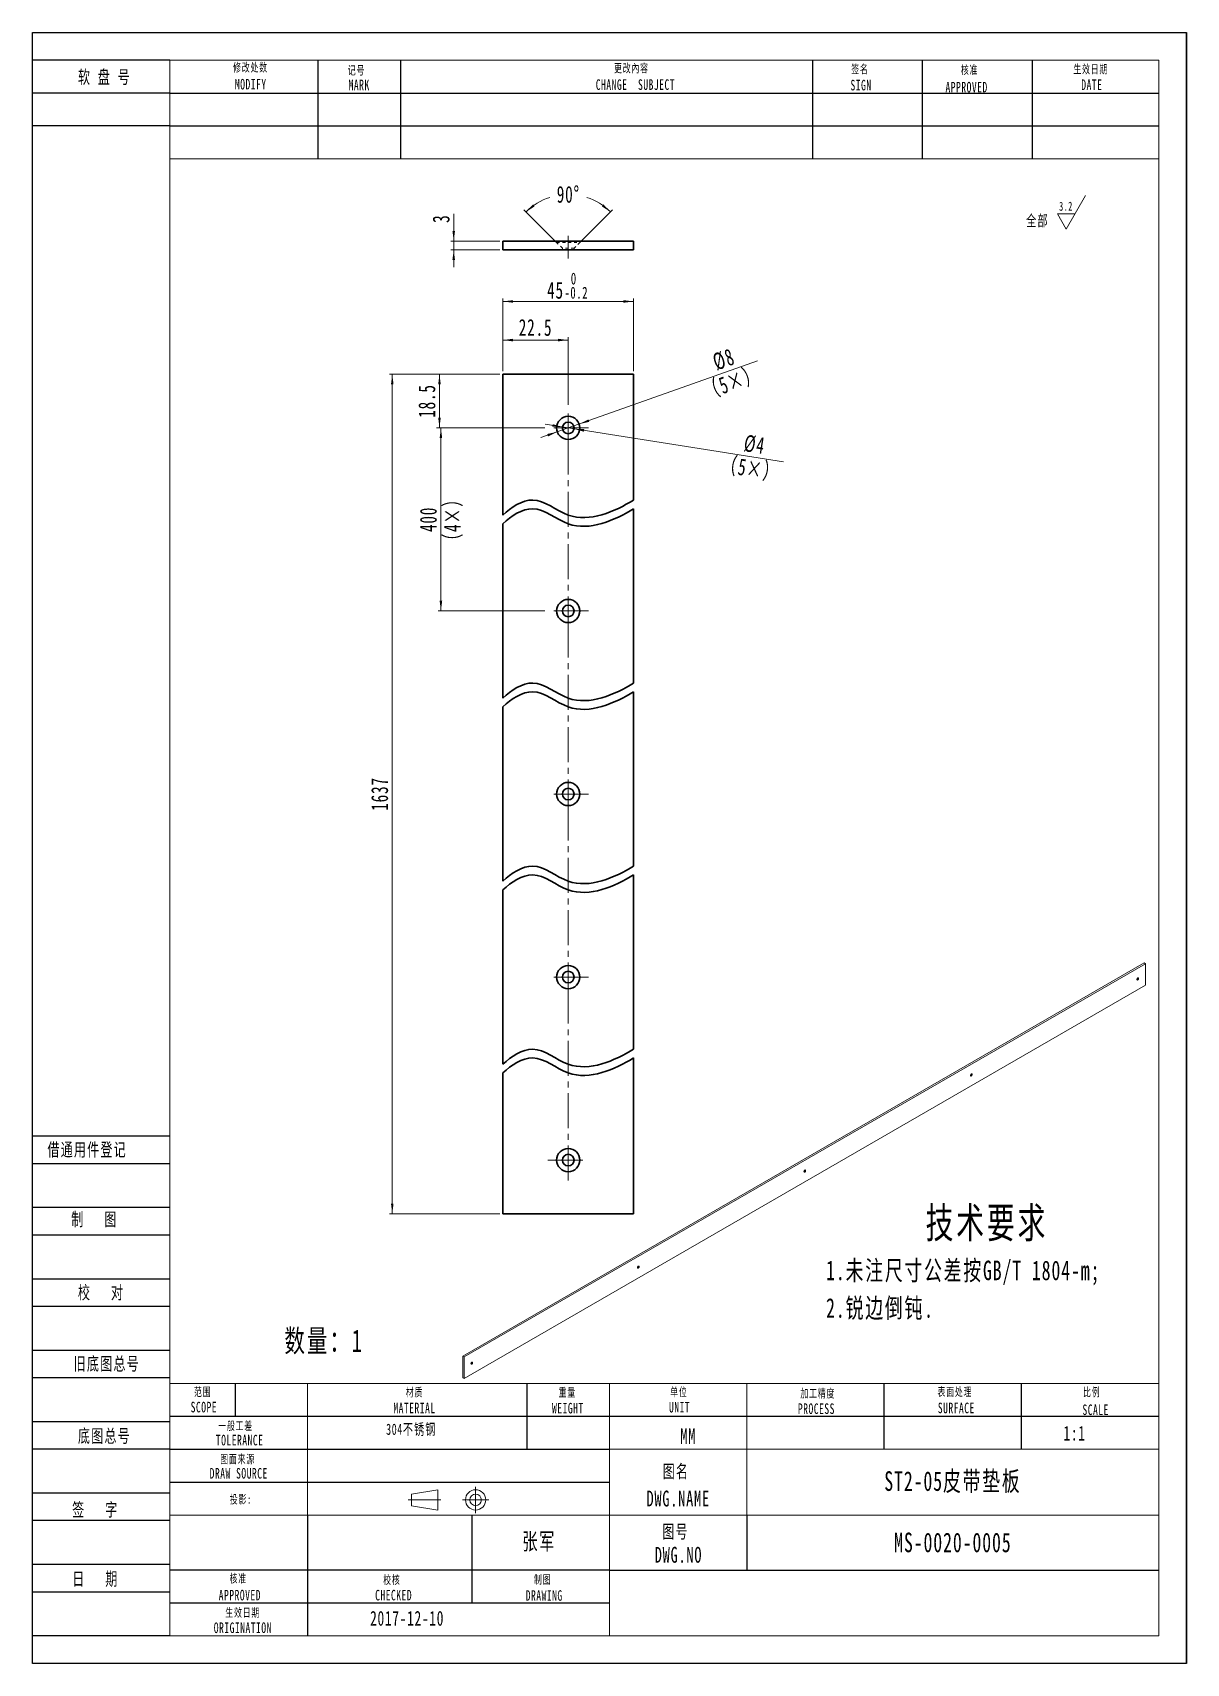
# Model space of a CAD drawing. Header units: millimetres. Extents: x 0 to 7581, y 0 to 561.
# Drawn here: x 1311 to 1708, y 0 to 561 of the extents above; entities that cross this region are included whole.
import ezdxf

# ---------------------------------------------------------------- set-up
doc = ezdxf.new("R2010")
doc.units = ezdxf.units.MM
for name, pattern in [('AD_LTYPE3 0 mm', [16, 11, -1, 1, -1, 1, -1]), ('点画线', [18, 12, -2, 2, -2]), ('虚线', [2, 1, -1])]:
    doc.linetypes.add(name, pattern=pattern)
doc.layers.get('0').update_dxf_attribs({"lineweight": 35})
for name, color, linetype, lineweight in [('ACAD0', 7, 'Continuous', 0), ('ACADA-定位3-标高', 171, 'Continuous', 0), ('ACADA-构件3-柱砼', 9, 'Continuous', 0), ('ACADA-构件8-屋面', 7, 'Continuous', 0), ('EB0', 7, 'Continuous', 35), ('中心线层', 1, '点画线', 18), ('尺寸线层', 3, 'Continuous', 18), ('虚线层', 6, '虚线', 18)]:
    doc.layers.add(name, color=color, linetype=linetype, lineweight=lineweight)
doc.styles.add('标准', font='', dxfattribs={"width": 0.667})
doc.styles.get('标准').set_extended_font_data('宋体')
doc.dimstyles.new('标准', dxfattribs={"dimtxt": 5.779688, "dimasz": 3.5, "dimexe": 1, "dimexo": 1, "dimgap": 1.209086, "dimtad": 1, "dimdsep": 46, "dimtxsty": '标准', "dimblk": '_CAXARROW', "dimcen": 0, "dimdle": 6, "dimazin": 2, "dimtfac": 0.707107, "dimtdec": 3, "dimtmove": 0, "dimatfit": 3, "dimfxl": 1, "dimfrac": 2, "dimtolj": 1, "dimlwd": 18, "dimarcsym": 0})

# ---------------------------------------------------------------- blocks, each defined once
blk = doc.blocks.new('*X5')
at = {"layer": '尺寸线层', "linetype": 'Continuous', "lineweight": 18}
for p, q in [((6.49, -1.41), (13.14, 10.09)), ((3.48, 3.82), (9.51, 3.82)), ((6.49, -1.41), (3.48, 3.82))]:
    blk.add_line(p, q, dxfattribs=at)
at = {"layer": '尺寸线层', "linetype": 'Continuous', "lineweight": 18, "line_spacing_factor": 1.15057, "style": '标准'}
for s, insert, char_height, width, attachment_point in [('\\T1.1;3.2', (8.68, 6.41), 3.116, 6.8178, 6), ('\\T1.1;全部', (-3.47, 1.27), 3.853, 17.1639, 5)]:
    blk.add_mtext(s, dxfattribs=dict(at, insert=insert, char_height=char_height, width=width, attachment_point=attachment_point))
blk = doc.blocks.new('*X9')
at = {"layer": 'EB0', "linetype": 'Continuous', "lineweight": 18}
for points in [[(1450.91, 443.72), (1450.47, 440.22), (1451.35, 440.22)], [(1450.91, 425.22), (1450.47, 428.72), (1451.35, 428.72)]]:
    blk.add_hatch(color=0, dxfattribs=at).paths.add_polyline_path(points, flags=0)
at = {"layer": 'EB0', "color": 0, "linetype": 'Continuous', "lineweight": 18}
for p, q in [((1471.7, 443.72), (1449.91, 443.72)), ((1450.91, 425.22), (1450.91, 443.72)), ((1487.2, 425.22), (1449.91, 425.22))]:
    blk.add_line(p, q, dxfattribs=at)
at = {"layer": 'EB0', "color": 0, "linetype": 'Continuous', "lineweight": 18, "insert": (1446.6, 434.47), "char_height": 5.78, "width": 17.1678, "attachment_point": 5, "rotation": 90, "line_spacing_factor": 1.15057, "style": '标准'}
blk.add_mtext('\\T1.1;18.5', dxfattribs=at)
blk = doc.blocks.new('_CAXARROW')
blk.add_hatch(color=0).paths.add_polyline_path([(0, 0), (-1, 0.125), (-1, -0.125)], flags=0)
blk = doc.blocks.new('*X10')
at = {"layer": 'EB0', "linetype": 'Continuous', "lineweight": 18}
for points in [[(1451.41, 425.22), (1450.97, 421.72), (1451.84, 421.72)], [(1451.41, 362.22), (1450.97, 365.72), (1451.84, 365.72)]]:
    blk.add_hatch(color=0, dxfattribs=at).paths.add_polyline_path(points, flags=0)
at = {"layer": 'EB0', "color": 0, "linetype": 'Continuous', "lineweight": 18}
for p, q in [((1487.2, 425.22), (1450.41, 425.22)), ((1451.41, 362.22), (1451.41, 425.22)), ((1487.2, 362.22), (1450.41, 362.22))]:
    blk.add_line(p, q, dxfattribs=at)
at = {"layer": 'EB0', "color": 0, "linetype": 'Continuous', "lineweight": 18, "char_height": 5.78, "attachment_point": 5, "rotation": 90, "line_spacing_factor": 1.15057, "style": '标准'}
for s, insert, width in [('\\T1.1;（4×）', (1455.72, 393.72), 25.3598), ('\\T1.1;400', (1447.1, 393.72), 12.7409)]:
    blk.add_mtext(s, dxfattribs=dict(at, insert=insert, width=width))
blk = doc.blocks.new('*X11')
at = {"layer": 'EB0', "linetype": 'Continuous', "lineweight": 18}
for points in [[(1434.67, 443.72), (1435.1, 440.22), (1434.23, 440.22)], [(1434.67, 154.72), (1435.1, 158.22), (1434.23, 158.22)]]:
    blk.add_hatch(color=0, dxfattribs=at).paths.add_polyline_path(points, flags=0)
at = {"layer": 'EB0', "color": 0, "linetype": 'Continuous', "lineweight": 18}
for p, q in [((1471.7, 443.72), (1433.67, 443.72)), ((1434.67, 443.72), (1434.67, 154.72)), ((1471.7, 154.72), (1433.67, 154.72))]:
    blk.add_line(p, q, dxfattribs=at)
at = {"layer": 'EB0', "color": 0, "linetype": 'Continuous', "lineweight": 18, "insert": (1430.36, 299.22), "char_height": 5.78, "width": 17.2, "attachment_point": 5, "rotation": 90, "line_spacing_factor": 1.15057, "style": '标准'}
blk.add_mtext('\\T1.1;1637', dxfattribs=at)
blk = doc.blocks.new('*X12')
at = {"layer": 'EB0', "linetype": 'Continuous', "lineweight": 18}
for points in [[(1498.97, 426.55), (1502.42, 427.31), (1502.13, 428.14)], [(1491.44, 423.88), (1488.28, 422.29), (1487.99, 423.12)]]:
    blk.add_hatch(color=0, dxfattribs=at).paths.add_polyline_path(points, flags=0)
at = {"layer": 'EB0', "color": 0, "linetype": 'Continuous', "lineweight": 18}
blk.add_line((1560.3, 448.32), (1485.78, 421.87), dxfattribs=at)
at = {"layer": 'EB0', "color": 0, "linetype": 'Continuous', "lineweight": 18, "char_height": 5.78, "attachment_point": 5, "rotation": 19.541, "line_spacing_factor": 1.15057, "style": '标准'}
for s, insert, width in [('\\T1.1;%%C8', (1548.69, 448.77), 11.2305), ('\\T1.1;（5×）', (1551.57, 440.65), 28.8642)]:
    blk.add_mtext(s, dxfattribs=dict(at, insert=insert, width=width))
blk = doc.blocks.new('*X13')
at = {"layer": 'EB0', "linetype": 'Continuous', "lineweight": 18}
for points in [[(1493.23, 425.53), (1489.7, 425.64), (1489.84, 426.51)], [(1497.18, 424.9), (1500.57, 423.92), (1500.71, 424.79)]]:
    blk.add_hatch(color=0, dxfattribs=at).paths.add_polyline_path(points, flags=0)
at = {"layer": 'EB0', "color": 0, "linetype": 'Continuous', "lineweight": 18}
blk.add_line((1569.27, 413.51), (1487.3, 426.46), dxfattribs=at)
at = {"layer": 'EB0', "color": 0, "linetype": 'Continuous', "lineweight": 18, "char_height": 5.78, "attachment_point": 5, "rotation": 351.0184, "line_spacing_factor": 1.15057, "style": '标准'}
for s, insert, width in [('\\T1.1;%%C4', (1559.28, 419.45), 9.7164), ('\\T1.1;（5×）', (1557.93, 410.94), 26.9204)]:
    blk.add_mtext(s, dxfattribs=dict(at, insert=insert, width=width))
blk = doc.blocks.new('*X14')
at = {"layer": 'EB0', "linetype": 'Continuous', "lineweight": 18}
for points in [[(1480.69, 499.56), (1483.61, 501.46), (1483.11, 502.17)], [(1509.72, 499.56), (1506.79, 501.46), (1507.3, 502.17)]]:
    blk.add_hatch(color=0, dxfattribs=at).paths.add_polyline_path(points, flags=0)
at = {"layer": 'EB0', "color": 0, "linetype": 'Continuous', "lineweight": 18}
for p, q in [((1491.2, 489.05), (1479.98, 500.27)), ((1499.2, 489.05), (1510.43, 500.27))]:
    blk.add_line(p, q, dxfattribs=at)
for start, end in [(108.1149, 135), (45, 71.8851)]:
    blk.add_arc((1495.2, 485.05), 20.53, start, end, dxfattribs=at)
at = {"layer": 'EB0', "color": 0, "linetype": 'Continuous', "lineweight": 18, "insert": (1495.2, 505.57), "char_height": 5.7797, "width": 12.0342, "attachment_point": 5, "line_spacing_factor": 1.15057, "style": '标准'}
blk.add_mtext('\\T1.1;90%%D', dxfattribs=at)
blk = doc.blocks.new('*X15')
at = {"layer": 'EB0', "linetype": 'Continuous', "lineweight": 18}
for points in [[(1455.81, 489.55), (1455.37, 493.05), (1456.25, 493.05)], [(1455.81, 486.55), (1455.37, 483.05), (1456.25, 483.05)]]:
    blk.add_hatch(color=0, dxfattribs=at).paths.add_polyline_path(points, flags=0)
at = {"layer": 'EB0', "color": 0, "linetype": 'Continuous', "lineweight": 18}
for p, q in [((1455.81, 480.55), (1455.81, 498.89)), ((1471.7, 489.55), (1454.81, 489.55)), ((1471.7, 486.55), (1454.81, 486.55))]:
    blk.add_line(p, q, dxfattribs=at)
at = {"layer": 'EB0', "color": 0, "linetype": 'Continuous', "lineweight": 18, "insert": (1451.5, 497.22), "char_height": 5.78, "width": 3.598, "attachment_point": 5, "rotation": 90, "line_spacing_factor": 1.15057, "style": '标准'}
blk.add_mtext('\\T1.1;3', dxfattribs=at)
blk = doc.blocks.new('*X16')
at = {"layer": 'EB0', "linetype": 'Continuous', "lineweight": 18}
for points in [[(1472.7, 455.45), (1476.2, 455.01), (1476.2, 455.89)], [(1495.2, 455.45), (1491.7, 455.01), (1491.7, 455.89)]]:
    blk.add_hatch(color=0, dxfattribs=at).paths.add_polyline_path(points, flags=0)
at = {"layer": 'EB0', "color": 0, "linetype": 'Continuous', "lineweight": 18}
for p, q in [((1472.7, 444.72), (1472.7, 456.45)), ((1495.2, 455.45), (1472.7, 455.45)), ((1495.2, 433.22), (1495.2, 456.45))]:
    blk.add_line(p, q, dxfattribs=at)
at = {"layer": 'EB0', "color": 0, "linetype": 'Continuous', "lineweight": 18, "insert": (1483.95, 459.76), "char_height": 5.78, "width": 17.1678, "attachment_point": 5, "line_spacing_factor": 1.15057, "style": '标准'}
blk.add_mtext('\\T1.1;22.5', dxfattribs=at)
blk = doc.blocks.new('*X214')
at = {"color": 0, "attachment_point": 1, "line_spacing_factor": 1.15057, "style": '标准'}
for s, insert, char_height, width in [('\\T1.1;{\\H0.707107x;0}', (1496.08, 478.67), 5.7797, 16.6706), ('\\T1.1;45', (1487.93, 475.49), 5.78, 29.5031), ('\\T1.1;{\\H0.707107x;-0.2}', (1493.88, 473.8), 5.7797, 16.6706)]:
    blk.add_mtext(s, dxfattribs=dict(at, insert=insert, char_height=char_height, width=width))
blk = doc.blocks.new('*X213')
at = {"layer": '尺寸线层', "linetype": 'Continuous', "lineweight": 18}
for points in [[(1472.7, 468.75), (1476.2, 469.18), (1476.2, 468.31)], [(1517.7, 468.75), (1514.2, 469.18), (1514.2, 468.31)]]:
    blk.add_hatch(color=0, dxfattribs=at).paths.add_polyline_path(points, flags=0)
at = {"layer": '尺寸线层', "color": 0, "linetype": 'Continuous', "lineweight": 18}
for p, q in [((1472.7, 444.72), (1472.7, 469.75)), ((1472.7, 468.75), (1517.7, 468.75)), ((1517.7, 444.72), (1517.7, 469.75))]:
    blk.add_line(p, q, dxfattribs=at)
blk.add_blockref('*X214', (0, 0), dxfattribs=at)

msp = doc.modelspace()

# ---------------------------------------------------------------- linework, layer by layer
at = {"layer": 'ACAD0', "linetype": 'Continuous', "lineweight": 0}
for p, q in [((1358.208, 9.449), (1358.208, 551.825)), ((1358.208, 551.825), (1698.375, 551.825)), ((1698.375, 551.825), (1698.375, 9.449)), ((1358.208, 517.809), (1698.375, 517.809)), ((1358.208, 96.38), (1698.375, 96.38)), ((1405.454, 51.025), (1405.454, 96.38)), ((1509.393, 9.449), (1509.393, 96.38)), ((1556.639, 51.025), (1556.639, 96.38)), ((1509.393, 73.703), (1698.375, 73.703)), ((1358.208, 51.025), (1698.375, 51.025)), ((1358.208, 9.449), (1698.375, 9.449))]:
    msp.add_line(p, q, dxfattribs=at)
at = {"layer": 'ACAD0', "color": 7, "linetype": 'Continuous', "lineweight": 15}
for p, q in [((1693.32, 241.065), (1458.954, 105.769)), ((1693.749, 240.817), (1459.383, 105.521)), ((1693.749, 240.817), (1693.32, 241.065)), ((1693.749, 233.378), (1693.749, 240.817)), ((1459.383, 98.081), (1693.749, 233.378)), ((1459.383, 105.521), (1458.954, 105.769)), ((1458.954, 105.769), (1458.954, 98.329)), ((1459.383, 105.521), (1459.383, 98.081)), ((1459.383, 98.081), (1458.954, 98.329))]:
    msp.add_line(p, q, dxfattribs=at)
for points in [[(1691.387, 235.734), (1691.365, 235.848), (1691.303, 235.919), (1691.21, 235.937), (1691.101, 235.899), (1690.991, 235.811), (1690.898, 235.685), (1690.836, 235.542), (1690.814, 235.403), (1690.836, 235.289), (1690.898, 235.218), (1690.991, 235.2), (1691.101, 235.238), (1691.21, 235.326), (1691.303, 235.452), (1691.365, 235.595), (1691.387, 235.734)], [(1634.12, 202.674), (1634.098, 202.788), (1634.036, 202.859), (1633.943, 202.878), (1633.833, 202.839), (1633.724, 202.751), (1633.631, 202.626), (1633.569, 202.483), (1633.547, 202.343), (1633.569, 202.23), (1633.631, 202.158), (1633.724, 202.14), (1633.833, 202.178), (1633.943, 202.267), (1634.036, 202.392), (1634.098, 202.535), (1634.12, 202.674)], [(1576.852, 169.614), (1576.831, 169.728), (1576.769, 169.8), (1576.676, 169.818), (1576.566, 169.78), (1576.457, 169.691), (1576.364, 169.566), (1576.302, 169.423), (1576.28, 169.284), (1576.302, 169.17), (1576.364, 169.098), (1576.457, 169.08), (1576.566, 169.118), (1576.676, 169.207), (1576.769, 169.332), (1576.831, 169.475), (1576.852, 169.614)], [(1519.585, 136.555), (1519.563, 136.669), (1519.501, 136.74), (1519.408, 136.758), (1519.299, 136.72), (1519.189, 136.632), (1519.096, 136.506), (1519.034, 136.363), (1519.013, 136.224), (1519.034, 136.11), (1519.096, 136.039), (1519.189, 136.021), (1519.299, 136.059), (1519.408, 136.147), (1519.501, 136.273), (1519.563, 136.416), (1519.585, 136.555)], [(1462.318, 103.495), (1462.296, 103.609), (1462.234, 103.68), (1462.141, 103.699), (1462.032, 103.66), (1461.922, 103.572), (1461.829, 103.447), (1461.767, 103.304), (1461.745, 103.165), (1461.767, 103.051), (1461.829, 102.979), (1461.922, 102.961), (1462.032, 102.999), (1462.141, 103.088), (1462.234, 103.213), (1462.296, 103.356), (1462.318, 103.495)]]:
    msp.add_lwpolyline(points, dxfattribs=at)
for centre, radius, start, end in [((1690.723, 235.786), 0.518, 283.01812, 16.98725), ((1689.92, 236.25), 1.335, 313.51583, 346.48954), ((1633.456, 202.727), 0.518, 283.02546, 16.98604), ((1632.653, 203.19), 1.335, 313.518, 346.48737), ((1576.188, 169.667), 0.518, 283.01812, 16.98725), ((1575.386, 170.13), 1.335, 313.51798, 346.4874), ((1518.921, 136.607), 0.518, 283.01812, 16.98725), ((1518.119, 137.071), 1.335, 313.51797, 346.48741), ((1461.654, 103.548), 0.518, 283.02542, 16.98605), ((1460.852, 104.011), 1.335, 313.51797, 346.48741)]:
    msp.add_arc(centre, radius, start, end, dxfattribs=at)
at = {"layer": 'ACADA-构件3-柱砼', "linetype": 'ByBlock', "lineweight": -2, "ltscale": 0.2}
for p, q in [((1310.963, 0), (1310.963, 561.274)), ((1310.963, 561.274), (1707.824, 561.274)), ((1707.824, 0), (1707.824, 561.274)), ((1707.824, 561.274), (1707.824, 0)), ((1358.208, 551.825), (1310.963, 551.825)), ((1409.233, 517.809), (1409.233, 551.825)), ((1437.58, 517.809), (1437.58, 551.825)), ((1579.316, 517.809), (1579.316, 551.825)), ((1617.113, 517.809), (1617.113, 551.825)), ((1654.909, 517.809), (1654.909, 551.825)), ((1358.208, 540.486), (1310.963, 540.486)), ((1358.208, 540.486), (1698.375, 540.486)), ((1358.208, 529.148), (1310.963, 529.148)), ((1358.208, 529.148), (1698.375, 529.148)), ((1358.208, 181.422), (1310.963, 181.422)), ((1358.208, 171.973), (1310.963, 171.973)), ((1358.208, 156.854), (1310.963, 156.854)), ((1358.208, 147.405), (1310.963, 147.405)), ((1358.208, 132.287), (1310.963, 132.287)), ((1358.208, 122.838), (1310.963, 122.838)), ((1358.208, 107.719), (1310.963, 107.719)), ((1358.208, 98.27), (1310.963, 98.27)), ((1380.624, 96.401), (1380.624, 85.042)), ((1481.046, 73.703), (1481.046, 96.38)), ((1603.884, 73.703), (1603.884, 96.38)), ((1651.129, 73.703), (1651.129, 96.38)), ((1358.208, 85.042), (1698.375, 85.042)), ((1358.208, 83.152), (1310.963, 83.152)), ((1358.208, 73.703), (1310.963, 73.703)), ((1358.208, 73.703), (1509.393, 73.703)), ((1358.208, 62.364), (1509.393, 62.364)), ((1358.208, 58.584), (1310.963, 58.584)), ((1405.454, 51.025), (1405.454, 9.449)), ((1462.148, 20.788), (1462.148, 51.025)), ((1556.639, 51.025), (1556.639, 32.127)), ((1358.208, 49.135), (1310.963, 49.135)), ((1358.208, 34.017), (1310.963, 34.017)), ((1509.393, 32.127), (1358.208, 32.127)), ((1509.393, 32.127), (1698.375, 32.127)), ((1358.208, 24.568), (1310.963, 24.568)), ((1358.208, 20.788), (1509.393, 20.788)), ((1358.208, 9.449), (1310.963, 9.449)), ((1707.824, 0), (1310.963, 0))]:
    msp.add_line(p, q, dxfattribs=at)
at = {"layer": 'ACADA-构件8-屋面', "linetype": 'Continuous', "lineweight": 18}
for p, q in [((1440.17, 56.261), (1451.398, 56.261)), ((1441.232, 58.243), (1450.337, 59.748)), ((1441.232, 58.243), (1441.232, 54.28)), ((1450.337, 59.748), (1450.337, 52.775)), ((1458.79, 56.261), (1467.887, 56.261)), ((1463.339, 51.713), (1463.339, 60.81)), ((1441.232, 54.28), (1450.337, 52.775))]:
    msp.add_line(p, q, dxfattribs=at)
for radius in [3.487, 1.981]:
    msp.add_circle((1463.339, 56.261), radius, dxfattribs=at)
at = {"layer": 'EB0'}
for p, q in [((1472.705, 489.545), (1517.705, 489.545)), ((1472.705, 486.545), (1472.705, 489.545)), ((1491.205, 489.545), (1499.205, 489.545)), ((1517.705, 486.545), (1517.705, 489.545)), ((1472.705, 486.545), (1517.705, 486.545)), ((1517.705, 443.715), (1472.705, 443.715)), ((1472.705, 443.715), (1472.705, 395.215)), ((1517.705, 400.409), (1517.705, 443.715)), ((1517.705, 337.409), (1517.705, 397.409)), ((1472.705, 392.215), (1472.705, 332.215)), ((1517.705, 274.409), (1517.705, 334.409)), ((1472.705, 329.215), (1472.705, 269.215)), ((1517.705, 211.409), (1517.705, 271.409)), ((1472.705, 266.215), (1472.705, 206.215)), ((1517.705, 154.715), (1517.705, 208.409)), ((1472.705, 203.215), (1472.705, 154.715)), ((1472.705, 154.715), (1517.705, 154.715))]:
    msp.add_line(p, q, dxfattribs=at)
for centre, radius in [((1495.205, 425.215), 4), ((1495.205, 425.215), 2), ((1495.205, 362.215), 4), ((1495.205, 362.215), 2), ((1495.205, 299.215), 4), ((1495.205, 299.215), 2), ((1495.205, 236.215), 4), ((1495.205, 236.215), 2), ((1495.205, 173.215), 4), ((1495.205, 173.215), 2)]:
    msp.add_circle(centre, radius, dxfattribs=at)
for points in [[(1472.705, 395.215), (1475.475, 397.869), (1483.839, 403.475), (1497.619, 390.424), (1511.135, 396.398), (1517.705, 400.409)], [(1472.705, 392.215), (1475.475, 394.869), (1483.839, 400.475), (1497.619, 387.424), (1511.135, 393.398), (1517.705, 397.409)], [(1472.705, 332.215), (1475.475, 334.869), (1483.839, 340.475), (1497.619, 327.424), (1511.135, 333.398), (1517.705, 337.409)], [(1472.705, 329.215), (1475.475, 331.869), (1483.839, 337.475), (1497.619, 324.424), (1511.135, 330.398), (1517.705, 334.409)], [(1472.705, 269.215), (1475.475, 271.869), (1483.839, 277.475), (1497.619, 264.424), (1511.135, 270.398), (1517.705, 274.409)], [(1472.705, 266.215), (1475.475, 268.869), (1483.839, 274.475), (1497.619, 261.424), (1511.135, 267.398), (1517.705, 271.409)], [(1472.705, 206.215), (1475.475, 208.869), (1483.839, 214.475), (1497.619, 201.424), (1511.135, 207.398), (1517.705, 211.409)], [(1472.705, 203.215), (1475.475, 205.869), (1483.839, 211.475), (1497.619, 198.424), (1511.135, 204.398), (1517.705, 208.409)]]:
    msp.add_open_spline(points, degree=3, knots=[0, 0, 0, 0, 13.3030284, 28.6650484, 55.3599077, 55.3599077, 55.3599077, 55.3599077], dxfattribs=at)
at = {"layer": '中心线层', "linetype": '点画线', "lineweight": 18}
for p, q in [((1495.205, 491.362), (1495.205, 483.545)), ((1495.205, 418.215), (1495.205, 432.215)), ((1502.205, 425.215), (1488.205, 425.215)), ((1495.205, 355.215), (1495.205, 418.215)), ((1502.205, 362.215), (1488.205, 362.215)), ((1495.205, 292.215), (1495.205, 355.215)), ((1502.205, 299.215), (1488.205, 299.215)), ((1495.205, 229.215), (1495.205, 292.215)), ((1502.205, 236.215), (1488.205, 236.215)), ((1495.205, 166.215), (1495.205, 229.215)), ((1488.205, 173.215), (1502.205, 173.215))]:
    msp.add_line(p, q, dxfattribs=at)
at = {"layer": '虚线层', "color": 6, "linetype": '虚线', "lineweight": 18}
for p, q in [((1491.205, 489.045), (1491.205, 489.545)), ((1493.205, 487.045), (1491.205, 489.045)), ((1491.205, 489.045), (1499.205, 489.045)), ((1499.205, 489.045), (1497.205, 487.045)), ((1499.205, 489.545), (1499.205, 489.045)), ((1495.205, 487.045), (1493.205, 487.045)), ((1493.205, 486.545), (1493.205, 487.045)), ((1497.205, 487.045), (1495.205, 487.045)), ((1497.205, 487.045), (1497.205, 486.545))]:
    msp.add_line(p, q, dxfattribs=at)

# ---------------------------------------------------------------- block references
at = {"layer": 'ACAD0'}
msp.add_blockref('*X5', (1660.036, 495.092), dxfattribs=at)

# ---------------------------------------------------------------- texts
at = {"layer": 'ACADA-定位3-标高', "linetype": 'Continuous', "lineweight": 18, "line_spacing_factor": 1.15057, "style": '标准'}
for s, insert, char_height, width, attachment_point in [('\\T1.1;数量：1', (1397.588, 106.331), 7.7146, 38.95265, 7), ('\\T1.1;ST2-05皮带垫板', (1627.507, 62.364), 6.74297, 141.73595, 5), ('\\T1.1;MS-0020-0005', (1627.507, 41.576), 6.74297, 141.73595, 5), ('\\T1.1;2017-12-10', (1427.043, 12.895), 5.09884, 39.173, 7)]:
    msp.add_mtext(s, dxfattribs=dict(at, insert=insert, char_height=char_height, width=width, attachment_point=attachment_point))
at = {"layer": 'ACADA-定位3-标高', "linetype": 'AD_LTYPE3 0 mm', "lineweight": 0, "insert": (1665.548, 76.59), "char_height": 5.0972, "width": 10.86809, "attachment_point": 7, "line_spacing_factor": 1.15057, "style": '标准'}
msp.add_mtext('\\T1.1;1:1', dxfattribs=at)
at = {"layer": 'ACADA-构件8-屋面', "linetype": 'Continuous', "lineweight": 18, "line_spacing_factor": 1.15057, "style": '标准'}
for s, insert, char_height, width, attachment_point in [('\\T1.1;修改处数', (1385.89, 549.114), 2.9127, 20.72747, 5), ('\\T1.1;记号', (1422.366, 548.116), 2.9127, 14.51074, 5), ('\\T1.1;更改內容', (1516.936, 548.856), 2.9127, 39.39579, 5), ('\\T1.1;签名', (1595.532, 548.521), 2.9127, 14.51074, 5), ('\\T1.1;核准', (1633.261, 548.266), 2.9127, 18.65925, 5), ('\\T1.1;生效日期', (1674.939, 548.518), 2.9127, 16.57895, 5), ('\\T1.1;软 盘 号', (1326.546, 548.285), 4.55105, 24.99156, 1), ('\\T1.1;MODIFY', (1385.992, 543.49), 3.64084, 16.59104, 5), ('\\T1.1;MARK', (1423.275, 543.267), 3.6408, 12.44253, 5), ('\\T1.1;CHANGE  SUBJECT', (1518.291, 543.344), 3.64084, 35.25937, 5), ('\\T1.1;SIGN', (1595.917, 543.177), 3.6408, 12.44253, 5), ('\\T1.1;DATE', (1675.307, 543.344), 3.6408, 12.44253, 5), ('\\T1.1;APPROVED', (1632.227, 542.467), 3.64084, 16.59104, 5), ('\\T1.1;借通用件登记', (1316.059, 179.11), 4.55105, 42.94074, 1), ('\\T1.1;制   图', (1324.254, 155.128), 4.55105, 24.99156, 1), ('\\T1.1;校   对', (1326.546, 129.942), 4.55105, 24.99156, 1), ('\\T1.1;旧底图总号', (1325.081, 105.419), 4.55105, 71.28793, 1), ('\\T1.1;SCOPE', (1369.859, 88.179), 3.64084, 10.49631, 5), ('\\T1.1;范围', (1369.465, 93.271), 2.9127, 9.1903, 5), ('\\T1.1;材质', (1442.308, 93.143), 2.9127, 15.00191, 5), ('\\T1.1;重量', (1494.888, 93.156), 2.9127, 16.93912, 5), ('\\T1.1;UNIT', (1533.493, 88.156), 3.6408, 11.00889, 5), ('\\T1.1;单位', (1533.271, 93.24), 2.9127, 13.06471, 5), ('\\T1.1;加工精度', (1581.038, 92.758), 2.9127, 18.38439, 5), ('\\T1.1;表面处理', (1628.174, 93.309), 2.9127, 18.38439, 5), ('\\T1.1;比例', (1675.275, 93.184), 2.9127, 16.69126, 5), ('\\T1.1;MATERIAL', (1442.315, 87.895), 3.64084, 15.39209, 5), ('\\T1.1;WEIGHT', (1495.063, 87.823), 3.64084, 15.29033, 5), ('\\T1.1;PROCESS', (1580.559, 87.631), 3.64084, 14.67599, 5), ('\\T1.1;SURFACE', (1628.686, 87.889), 3.64084, 14.57424, 5), ('\\T1.1;SCALE', (1676.62, 87.266), 3.64084, 15.13391, 5), ('\\T1.1;底图总号', (1326.546, 80.562), 4.5511, 24.99156, 1), ('\\T1.1;TOLERANCE', (1382.171, 76.814), 3.64084, 18.44864, 5), ('\\T1.1;一般工差', (1380.785, 81.591), 2.9127, 20.32159, 5), ('\\T1.1;   MM', (1532.379, 78.184), 5.46126, 22.34339, 5), ('\\T1.1;图面来源', (1381.476, 70.151), 2.9127, 24.196, 5), ('\\T1.1;图名', (1532.247, 65.83), 4.5511, 13.78546, 5), ('\\T1.1;投影:', (1382.536, 56.283), 2.9127, 108.913, 5), ('\\T1.1;签   字', (1324.565, 55.194), 4.55105, 24.99156, 1), ('\\T1.1;张军', (1485.177, 41.665), 5.772, 75.59251, 5), ('\\T1.1;图号', (1532.115, 45.122), 4.5511, 22.50287, 5), ('\\T1.1;日   期', (1324.565, 31.382), 4.55105, 24.99156, 1), ('\\T1.1;核准', (1381.695, 29.074), 2.9127, 16.93912, 5), ('\\T1.1;校核', (1434.544, 28.576), 2.9127, 15.00191, 5), ('\\T1.1;制图', (1486.418, 28.702), 2.9127, 18.87632, 5), ('\\T1.1;APPROVED', (1382.234, 23.463), 3.64084, 17.02023, 5), ('\\T1.1;CHECKED', (1435.131, 23.463), 3.64084, 14.67599, 5), ('\\T1.1;DRAWING', (1486.931, 23.338), 3.64084, 14.1672, 5), ('\\T1.1;生效日期', (1383.228, 17.29), 2.9127, 24.196, 5), ('\\T1.1;ORIGINATION', (1383.264, 12.239), 3.64084, 20.5743, 5)]:
    msp.add_mtext(s, dxfattribs=dict(at, insert=insert, char_height=char_height, width=width, attachment_point=attachment_point))
at = {"layer": '尺寸线层', "linetype": 'Continuous', "lineweight": 18, "line_spacing_factor": 1.15057, "style": '标准'}
for s, insert, char_height, width, attachment_point in [('\\T1.1;技术要求', (1618.114, 156.922), 10.5373, 72.72313, 1), ('\\T1.1;1.未注尺寸公差按GB/T 1804-m;\\P2.锐边倒钝.', (1583.884, 138.634), 6.74297, 128.95196, 1), ('\\T1.1;304不锈钢', (1441.202, 80.37), 3.84831, 40.53202, 5), ('\\T1.1;DRAW SOURCE', (1381.847, 65.389), 3.64084, 47.21285, 5), ('\\T1.1;DWG.NAME', (1533.016, 56.694), 5.46126, 47.24532, 5), ('\\T1.1;DWG.NO', (1533.115, 37.33), 5.46126, 47.44838, 5)]:
    msp.add_mtext(s, dxfattribs=dict(at, insert=insert, char_height=char_height, width=width, attachment_point=attachment_point))

# ---------------------------------------------------------------- dimensions: what is measured, and where the dimension line sits
at = {"layer": '尺寸线层'}
dim = msp.add_angular_dim_2l(base=(1495.205, 505.574), line1=((1493.205, 487.045), (1491.205, 489.045)), line2=((1499.205, 489.045), (1497.205, 487.045)), dimstyle='标准', override={"dimtad": 1, "dimtih": 1, "dimtoh": 1, "dimsah": 1, "dimtix": 1, "dimtfill": 1, "dimtzin": 8}, dxfattribs=at)
dim.commit()
dim.dimension.update_dxf_attribs({"geometry": '*X14', "text_midpoint": (1495.205, 505.574)})
for base, p1, p2, picture, middle in [((1455.81, 489.545), (1472.705, 486.545), (1472.705, 489.545), '*X15', (1455.81, 497.216)), ((1450.911, 443.715), (1488.205, 425.215), (1472.705, 443.715), '*X9', (1450.911, 434.465))]:
    dim = msp.add_linear_dim(base=base, p1=p1, p2=p2, angle=90, dimstyle='标准', override={"dimsah": 1, "dimtfill": 1, "dimtzin": 8}, dxfattribs=at)
    dim.commit()
    dim.dimension.update_dxf_attribs({"geometry": picture, "text_midpoint": middle})
for base, p1, p2, override, picture, middle in [((1517.705, 468.747), (1472.705, 443.715), (1517.705, 443.715), {"dimsah": 1, "dimtol": 1, "dimtp": 0, "dimtm": 0.2, "dimtfill": 1, "dimtzin": 8}, '*X213', (1495.205, 468.747)), ((1472.705, 455.452), (1495.205, 432.215), (1472.705, 443.715), {"dimsah": 1, "dimtfill": 1, "dimtzin": 8}, '*X16', (1483.955, 455.452))]:
    dim = msp.add_linear_dim(base=base, p1=p1, p2=p2, dimstyle='标准', override=override, dxfattribs=at)
    dim.commit()
    dim.dimension.update_dxf_attribs({"geometry": picture, "text_midpoint": middle})
for p1, p2, picture, middle in [((1491.435, 423.878), (1498.974, 426.553), '*X12', (1550.132, 444.71)), ((1493.229, 425.528), (1497.18, 424.903), '*X13', (1558.607, 415.195))]:
    dim = msp.add_diameter_dim_2p(p1=p1, p2=p2, dimstyle='标准', override={"dimpost": '%%C<>\\X（5×）', "dimsah": 1, "dimtmove": 2, "dimtfill": 1, "dimtzin": 8}, dxfattribs=at)
    dim.commit()
    dim.dimension.update_dxf_attribs({"geometry": picture, "text_midpoint": middle, "dimtype": 163})
for base, p1, p2, text, override, picture, middle in [((1434.666, 154.715), (1472.705, 443.715), (1472.705, 154.715), '1637', {"dimsah": 1, "dimtfill": 1}, '*X11', (1434.666, 299.215)), ((1451.405, 425.215), (1488.205, 362.215), (1488.205, 425.215), '400', {"dimpost": '\\X（4×）', "dimsah": 1, "dimtfill": 1}, '*X10', (1451.405, 393.715))]:
    dim = msp.add_linear_dim(base=base, p1=p1, p2=p2, angle=90, text=text, dimstyle='标准', override=override, dxfattribs=at)
    dim.commit()
    dim.dimension.update_dxf_attribs({"geometry": picture, "text_midpoint": middle})

doc.saveas('drawing.dxf')
